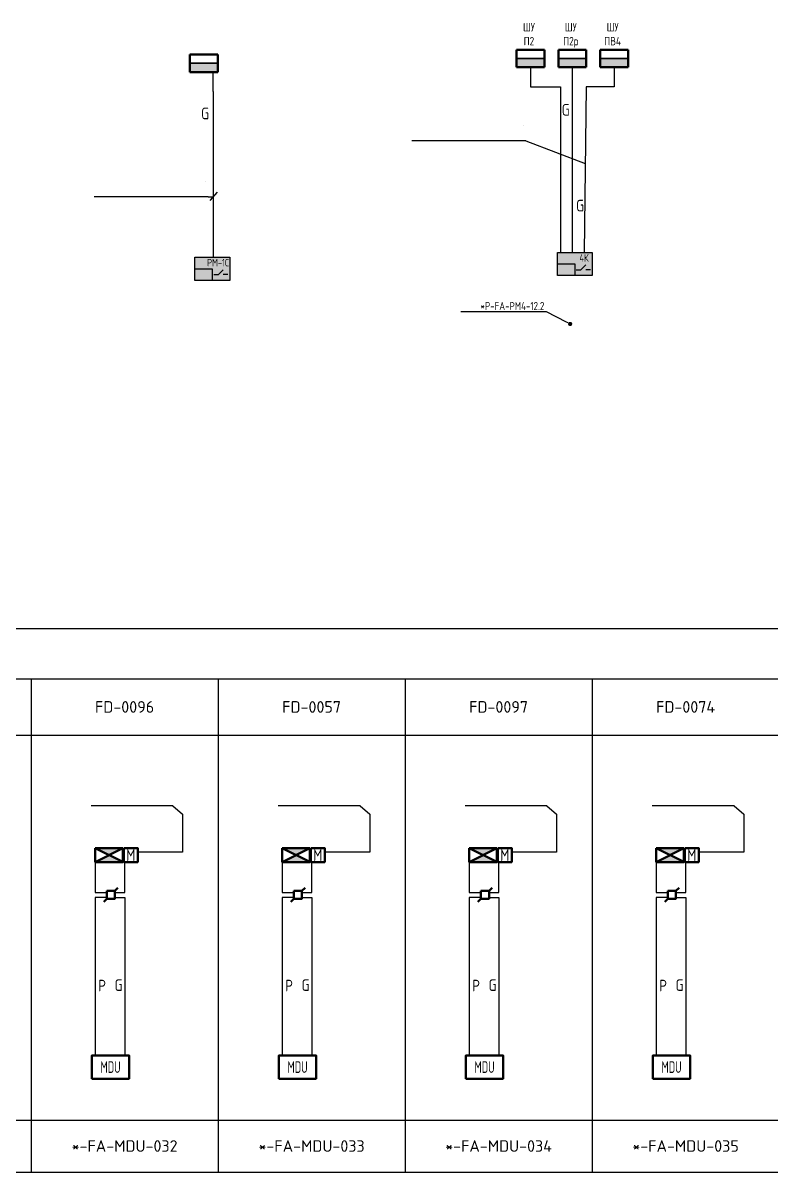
# Model space of a CAD drawing. Header units: millimetres. Extents: x 127230 to 906013, y -355313 to -209225.
# Drawn here: x 389698 to 405785, y -245773 to -221053 of the extents above; entities that cross this region are included whole.
import ezdxf
from ezdxf import colors
from ezdxf.entities.mleader import LeaderData, LeaderLine
from ezdxf.enums import TextEntityAlignment as Align
from ezdxf.math import Vec2, Vec3

# ---------------------------------------------------------------- set-up
doc = ezdxf.new("R2018")
doc.units = ezdxf.units.MM
doc.linetypes.add('Cплошная', pattern=[0])
for name, color, linetype in [('1.1. SAI_оборудование_текст', 6, 'Continuous'), ('__Оборудование_АУПТ', 5, 'Continuous'), ('ПС2', 230, 'Continuous')]:
    doc.layers.add(name, color=color, linetype=linetype)
for name, color, linetype, lineweight in [('14', 250, 'Continuous', 0), ('GM_текст', 250, 'Continuous', 9), ('АО Извещатели ПС', 1, 'Continuous', 50), ('АО ПС', 1, 'Continuous', 50), ('АТ_ПС_ИП_025', 1, 'Continuous', 25), ('АТ_ПС_ППКП_025', 5, 'Continuous', 25), ('АТ_ПС_Текст_025', 7, 'Continuous', 25), ('АТ_ПС_Трасса_100', 1, 'Continuous', 100), ('СПДС_Размерная линия', 150, 'Continuous', 15)]:
    doc.layers.add(name, color=color, linetype=linetype, lineweight=lineweight)
doc.styles.add('GLE_OASR_TextStyle', font='GOST2304A.ttf')
doc.styles.add('SAI', font='gost_0.ttf')
doc.styles.get("Standard").update_dxf_attribs({"font": 'gost_0.ttf'})
doc.styles.add('ГОСТ 2.304', font='CS_Gost2304.shx', dxfattribs={"width": 0.8})
doc.styles.add('Гост L', font='gost_0.ttf')
doc.styles.add('Текст Т', font='isocpeur.ttf')

# ---------------------------------------------------------------- blocks, each defined once
blk = doc.blocks.new('*T72')
at = {"color": 7, "linetype": 'ByBlock', "transparency": 16777216}
for p, q in [((0, 0), (254457, 0)), ((0, 0), (0, -11695)), ((24130, 0), (24130, -11695)), ((28152, 0), (28152, -11695)), ((32173, 0), (32173, -11695)), ((64347, 0), (64347, -11695)), ((68368, 0), (68368, -11695)), ((72390, 0), (72390, -11695)), ((76412, 0), (76412, -11695)), ((193040, 0), (193040, -11695)), ((197062, 0), (197062, -11695)), ((205105, 0), (205105, -11695)), ((218262, 0), (218262, -11695)), ((222284, 0), (222284, -11695)), ((226305, 0), (226305, -11695)), ((254457, 0), (254457, -11695)), ((0, -1085), (4022, -1085)), ((4022, -1085), (4022, -11695)), ((8043, -1085), (8043, -11695)), ((12065, -1085), (12065, -11695)), ((16087, -1085), (16087, -11695)), ((20108, -1085), (20108, -11695)), ((24130, -1085), (36195, -1085)), ((36195, -1085), (36195, -11695)), ((40217, -1085), (40217, -11695)), ((44238, -1085), (44238, -11695)), ((48260, -1085), (48260, -11695)), ((52282, -1085), (52282, -11695)), ((56303, -1085), (56303, -11695)), ((60325, -1085), (60325, -11695)), ((64347, -1085), (80433, -1085)), ((80433, -1085), (80433, -11695)), ((84455, -1085), (84455, -11695)), ((88477, -1085), (88477, -11695)), ((92498, -1085), (92498, -11695)), ((96520, -1085), (96520, -11695)), ((100542, -1085), (100542, -11695)), ((104563, -1085), (104563, -11695)), ((108585, -1085), (108585, -11695)), ((112607, -1085), (112607, -11695)), ((116628, -1085), (116628, -11695)), ((120650, -1085), (120650, -11695)), ((124672, -1085), (124672, -11695)), ((128693, -1085), (128693, -11695)), ((132715, -1085), (132715, -11695)), ((136737, -1085), (136737, -11695)), ((140758, -1085), (140758, -11695)), ((144780, -1085), (144780, -11695)), ((148802, -1085), (148802, -11695)), ((152823, -1085), (152823, -11695)), ((156845, -1085), (156845, -11695)), ((160867, -1085), (160867, -11695)), ((164888, -1085), (164888, -11695)), ((168910, -1085), (168910, -11695)), ((172932, -1085), (172932, -11695)), ((176953, -1085), (176953, -11695)), ((180975, -1085), (180975, -11695)), ((184997, -1085), (184997, -11695)), ((189018, -1085), (189018, -11695)), ((193040, -1085), (201083, -1085)), ((201083, -1085), (201083, -11695)), ((205105, -1085), (230327, -1085)), ((230327, -1085), (230327, -11695)), ((234349, -1085), (234349, -11695)), ((238370, -1085), (238370, -11695)), ((242392, -1085), (242392, -11695)), ((246414, -1085), (246414, -11695)), ((250435, -1085), (250435, -11695)), ((0, -2294), (254457, -2294)), ((0, -10577), (254457, -10577)), ((0, -11695), (254457, -11695))]:
    blk.add_line(p, q, dxfattribs=at)
at = {"color": 0, "linetype": 'ByBlock', "lineweight": -2, "transparency": 16777216}
for p, q in [((4022, -1085), (24130, -1085)), ((36195, -1085), (64347, -1085)), ((80433, -1085), (193040, -1085)), ((201083, -1085), (205105, -1085)), ((230327, -1085), (254457, -1085))]:
    blk.add_line(p, q, dxfattribs=at)
at = {"color": 7, "transparency": 16777216, "char_height": 250, "attachment_point": 5, "style": 'Текст Т'}
for s, insert, width in [('Управление противопожарными клапанами', (220273, -542), 4020.47), ('Управление противопожарными клапанами', (12065, -542), 24128.8), ('Управление противопожарными клапанами', (48260, -542), 32172.13), ('Управление противопожарными клапанами', (134726, -542), 116627.13), ('Управление противопожарными клапанами', (201083, -542), 8042.13), ('Управление противопожарными клапанами', (240381, -542), 28150.47), ('{\\fGOST 2.304 type A|b0|i0|c204|p34;\\H0.91667x;\\C256;Дистанционный пуск \\Pсистемы дымоудаления}', (26141, -1689), 4020.47), ('{\\fGOST 2.304 type A|b0|i0|c204|p34;\\H0.91667x;\\C256;Дистанционный пуск \\Pсистемы дымоудаления}', (30162, -1689), 4020.47), ('{\\fGOST 2.304 type A|b0|i0|c204|p34;\\H0.91667x;\\C256;Дистанционный пуск \\Pсистемы дымоудаления}', (66358, -1689), 4020.47), ('{\\fGOST 2.304 type A|b0|i0|c204|p34;\\H0.91667x;\\C256;Дистанционный пуск \\Pсистемы дымоудаления}', (70379, -1689), 4020.47), ('{\\fGOST 2.304 type A|b0|i0|c204|p34;\\H0.91667x;\\C256;Дистанционный пуск \\Pсистемы дымоудаления}', (74401, -1689), 4020.47), ('{\\fGOST 2.304 type A|b0|i0|c204|p34;\\H0.91667x;\\C256;Отключение ПВ1 (FAB-0001A)/\\fGOST 2.304 type A|b0|i0|c0|p34; \\fGOST 2.304 type A|b0|i0|c204|p34;ПВ1р (FAB-0001В)}', (195051, -1689), 4020.47), ('{\\fGOST 2.304 type A|b0|i0|c204|p34;\\H0.91667x;\\C256;Отключение \\fGOST 2.304 type A|b0|i0|c0|p34;F0-51-010-NHC13^J/F0-51-010-NHC12/F0-51-010-NHC14} ', (211683, -1689), 13155.68), ('{\\fGOST 2.304 type A|b0|i0|c204|p34;\\H0.91667x;\\C256;Дистанционный пуск \\Pсистемы дымоудаления}', (224294, -1689), 4020.47), ('FD-0027', (2011, -1689), 4020.47), ('FD-0005', (6032, -1689), 4020.47), ('SD-0002', (10054, -1689), 4020.47), ('FD-0004', (14076, -1689), 4020.47), ('FD-0028', (18098, -1689), 4020.47), ('FD-0029', (22119, -1689), 4020.47), ('FD-0121', (34184, -1689), 4020.47), ('FD-0080', (38206, -1689), 4020.47), ('FD-0077', (42228, -1689), 4020.47), ('FD-0025', (46249, -1689), 4020.47), ('FD-0026', (50271, -1689), 4020.47), ('FD-0113', (54293, -1689), 4020.47), ('FD-0072', (58314, -1689), 4020.47), ('FD-0073', (62336, -1689), 4020.47), ('FD-0002', (78423, -1689), 4020.47), ('FD-0024', (82444, -1689), 4020.47), ('SD-0001', (86466, -1689), 4020.47), ('FD-0001', (90488, -1689), 4020.47), ('FD-0003', (94509, -1689), 4020.47), ('FD-0022', (98531, -1689), 4020.47), ('FD-0023', (102553, -1689), 4020.47), ('FD-0032', (106574, -1689), 4020.47), ('FD-0010', (110596, -1689), 4020.47), ('FD-0132', (114618, -1689), 4020.47), ('FD-0085', (118639, -1689), 4020.47), ('FD-0087', (122661, -1689), 4020.47), ('FD-0118', (126683, -1689), 4020.47), ('FD-0130', (130704, -1689), 4020.47), ('FD-0131', (134726, -1689), 4020.47), ('FD-0112', (138748, -1689), 4020.47), ('FD-0043', (142769, -1689), 4020.47), ('FD-0096', (146791, -1689), 4020.47), ('FD-0057', (150813, -1689), 4020.47), ('FD-0097', (154834, -1689), 4020.47), ('FD-0074', (158856, -1689), 4020.47), ('FD-0075', (162878, -1689), 4020.47), ('FD-0076', (166899, -1689), 4020.47), ('FD-0060', (170921, -1689), 4020.47), ('FD-0009', (174943, -1689), 4020.47), ('FD-0114', (178964, -1689), 4020.47), ('FD-0008', (182986, -1689), 4020.47), ('FD-0125', (187008, -1689), 4020.47), ('FD-0058', (191029, -1689), 4020.47), ('FD-0078', (199073, -1689), 4020.47), ('FD-0031', (203094, -1689), 4020.47), ('FD-0081', (220273, -1689), 4020.47), ('FD-0091', (228316, -1689), 4020.47), ('FD-0046', (232338, -1689), 4020.47), ('FD-0093', (236359, -1689), 4020.47), ('FD-0045', (240381, -1689), 4020.47), ('FD-0007', (244403, -1689), 4020.47), ('FD-0071', (248424, -1689), 4020.47), ('FD-0044', (252446, -1689), 4020.47), ('*-FA-MDU-001', (2011, -11136), 4020.47), ('*-FA-MDU-002', (6032, -11136), 4020.47), ('*-FA-MDU-003', (10054, -11136), 4020.47), ('*-FA-MDU-004', (14076, -11136), 4020.47), ('*-FA-MDU-005', (18098, -11136), 4020.47), ('*-FA-MDU-006', (22119, -11136), 4020.47), ('*-FA-SIB-11.7', (26141, -11136), 4020.47), ('*-FA-SIB-11.6', (30162, -11136), 4020.47), ('*-FA-MDU-007', (34184, -11136), 4020.47), ('*-FA-MDU-008', (38206, -11136), 4020.47), ('*-FA-MDU-009', (42228, -11136), 4020.47), ('*-FA-MDU-010', (46249, -11136), 4020.47), ('*-FA-MDU-011', (50271, -11136), 4020.47), ('*-FA-MDU-012', (54293, -11136), 4020.47), ('*-FA-MDU-013', (58314, -11136), 4020.47), ('*-FA-MDU-014', (62336, -11136), 4020.47), ('*-FA-SIB-11.5', (66358, -11136), 4020.47), ('*-FA-SIB-11.4', (70379, -11136), 4020.47), ('*-FA-SIB-11.3', (74401, -11136), 4020.47), ('*-FA-MDU-015', (78423, -11136), 4020.47), ('*-FA-MDU-016', (82444, -11136), 4020.47), ('*-FA-MDU-017', (86466, -11136), 4020.47), ('*-FA-MDU-018', (90488, -11136), 4020.47), ('*-FA-MDU-019', (94509, -11136), 4020.47), ('*-FA-MDU-020', (98531, -11136), 4020.47), ('*-FA-MDU-021', (102553, -11136), 4020.47), ('*-FA-MDU-022', (106574, -11136), 4020.47), ('*-FA-MDU-023', (110596, -11136), 4020.47), ('*-FA-MDU-024', (114618, -11136), 4020.47), ('*-FA-MDU-025', (118639, -11136), 4020.47), ('*-FA-MDU-026', (122661, -11136), 4020.47), ('*-FA-MDU-027', (126683, -11136), 4020.47), ('*-FA-MDU-028', (130704, -11136), 4020.47), ('*-FA-MDU-029', (134726, -11136), 4020.47), ('*-FA-MDU-030', (138748, -11136), 4020.47), ('*-FA-MDU-031', (142769, -11136), 4020.47), ('*-FA-MDU-032', (146791, -11136), 4020.47), ('*-FA-MDU-033', (150813, -11136), 4020.47), ('*-FA-MDU-034', (154834, -11136), 4020.47), ('*-FA-MDU-035', (158856, -11136), 4020.47), ('*-FA-MDU-036', (162878, -11136), 4020.47), ('*-FA-MDU-037', (166899, -11136), 4020.47), ('*-FA-MDU-038', (170921, -11136), 4020.47), ('*-FA-MDU-039', (174943, -11136), 4020.47), ('*-FA-MDU-040', (178964, -11136), 4020.47), ('*-FA-MDU-041', (182986, -11136), 4020.47), ('*-FA-MDU-042', (187008, -11136), 4020.47), ('*-FA-MDU-043', (191029, -11136), 4020.47), (' *-FA-MR4-11.1', (195051, -11136), 4020.47), ('*-FA-MDU-044', (199073, -11136), 4020.47), ('*-FA-MDU-045', (203094, -11136), 4020.47), (' *-FA-MR4-11.2', (211683, -11136), 13155.68), ('*-FA-MDU-046', (220273, -11136), 4020.47), ('*-FA-SIB-11.2', (224294, -11136), 4020.47), ('*-FA-MDU-047', (228316, -11136), 4020.47), ('*-FA-MDU-048', (232338, -11136), 4020.47), ('*-FA-MDU-049', (236359, -11136), 4020.47), ('*-FA-MDU-050', (240381, -11136), 4020.47), ('*-FA-MDU-051', (244403, -11136), 4020.47), ('*-FA-MDU-052', (248424, -11136), 4020.47), ('*-FA-MDU-053', (252446, -11136), 4020.47)]:
    blk.add_mtext(s, dxfattribs=dict(at, insert=insert, width=width))
blk = doc.blocks.new('*U53')
at = {"color": 0, "lineweight": 30, "width": 1.001, "flags": 104}
blk.add_attdef('ТЕКСТ1', text='', height=2.5, dxfattribs=at).set_placement((0.55, 3.27), align=Align.TOP_LEFT)
at = {"color": 0, "lineweight": 0}
blk.add_wipeout([(0, 4.3), (16.02, 4.3), (16.02, 0), (0, 0)], dxfattribs=at)
blk = doc.blocks.new('*U54')
at = {"color": 0, "lineweight": 30, "width": 1.001, "flags": 104}
blk.add_attdef('ТЕКСТ1', text='', height=2.5, dxfattribs=at).set_placement((0.55, 3.27), align=Align.TOP_LEFT)
at = {"color": 0, "lineweight": 0}
blk.add_wipeout([(0, 4.3), (21.07, 4.3), (21.07, 0), (0, 0)], dxfattribs=at)
blk = doc.blocks.new('*U49')
at = {"linetype": 'Continuous', "lineweight": 25}
blk.add_wipeout([(-1.5, -1.5), (-1.5, 1.5), (1.5, 1.5), (1.5, -1.5)], dxfattribs=at)
at = {"color": 0, "linetype": 'Continuous', "lineweight": -2}
for p, q in [((1.5, 1.5), (2.63, 2.63)), ((-1.5, -1.5), (-2.63, -2.63))]:
    blk.add_line(p, q, dxfattribs=at)
blk.add_lwpolyline([(-1.5, 1.5), (1.5, 1.5), (1.5, -1.5), (-1.5, -1.5)], close=True, dxfattribs=at)
blk = doc.blocks.new('*U52')
at = {"linetype": 'Continuous', "lineweight": -2}
h = blk.add_hatch(color=0, dxfattribs=at)
h.dxf.hatch_style = 1
h.paths.add_polyline_path([(-6, 2.97), (-2.98, 1.48), (0, 2.97)])
h.paths.add_polyline_path([(-2.98, 1.48), (-6, -0.03), (0, -0.03), (0, 0)])
at = {"color": 0, "linetype": 'Continuous', "lineweight": -2}
for p, q in [((-6, -0.03), (-6, 2.97)), ((0, 2.97), (-6, 2.97)), ((-6, 2.97), (0, 0)), ((-6, -0.03), (0, 2.97)), ((0, -0.03), (0, 2.97)), ((0, 1.47), (0.18, 1.47)), ((-6, -0.03), (0, -0.03))]:
    blk.add_line(p, q, dxfattribs=at)
blk.add_lwpolyline([(0.18, 2.97), (3.18, 2.97), (3.18, -0.03), (0.18, -0.03)], close=True, dxfattribs=at)
at = {"color": 0, "linetype": 'Continuous', "lineweight": -2, "style": 'GLE_OASR_TextStyle'}
blk.add_text('М', height=2.5, dxfattribs=at).set_placement((1.68, 1.47), align=Align.MIDDLE_CENTER)
blk = doc.blocks.new('*U51')
at = {"color": 0, "linetype": 'Continuous', "lineweight": -2}
blk.add_lwpolyline([(-8, -0.03), (0, -0.03), (0, 4.97), (-8, 4.97)], close=True, dxfattribs=at)
at = {"color": 0, "linetype": 'Continuous', "lineweight": -2, "style": 'ГОСТ 2.304', "width": 0.8, "flags": 4}
blk.add_attdef('НАДПИСЬ', text='', height=2.5, dxfattribs=at).set_placement((-4, 2.47), align=Align.MIDDLE_CENTER)
blk = doc.blocks.new('*U50')
at = {"color": 0, "lineweight": 0}
blk.add_wipeout([(-2.08, 6.13), (-19.65, 6.12), (-19.65, 1.83), (-2.08, 1.83)], dxfattribs=at)
at = {"color": 0, "linetype": 'Cплошная', "lineweight": 25}
for q in [(-19.65, 1.83), (0, 0)]:
    blk.add_line((-2.08, 1.83), q, dxfattribs=at)
at = {"color": 0, "lineweight": 30, "flags": 104}
blk.add_attdef('ТЕКСТ1', text='', height=2.5, dxfattribs=at).set_placement((-2.99, 5.1), align=Align.TOP_RIGHT)
blk = doc.blocks.new('A$C8a5a76a5')
at = {"layer": 'АО ПС', "color": 18, "ltscale": 30, "true_color": 0x000000}
blk.add_line((800, 0), (0, 0), dxfattribs=at)
at = {"color": 18, "true_color": 0x000000}
blk.add_wipeout([(0, 500), (800, 500), (800, 250), (0, 250)], dxfattribs=at).dxf.layer = 'АО Извещатели ПС'
at = {"layer": 'АО ПС', "ltscale": 30, "true_color": 0x000000}
h = blk.add_hatch(color=18, dxfattribs=at)
h.dxf.hatch_style = 1
h.paths.add_polyline_path([(800, 250), (0, 250), (0, 0), (800, 0)])
at = {"color": 18, "lineweight": 35, "true_color": 0x000000}
blk.add_line((0, 250), (800, 250), dxfattribs=at)
at = {"layer": 'АО ПС', "color": 18, "ltscale": 30, "true_color": 0x000000}
for p, q in [((0, 0), (0, 500)), ((0, 500), (800, 500)), ((800, 500), (800, 0))]:
    blk.add_line(p, q, dxfattribs=at)
blk = doc.blocks.new('*U78')
at = {"true_color": 0xffffff, "transparency": 33554687}
h = blk.add_hatch(color=7, dxfattribs=at)
h.dxf.hatch_style = 1
h.paths.add_polyline_path([(15, 10), (15, 0), (0, 0), (0, 10)])
blk.add_hatch(color=256).paths.add_polyline_path([(0, 5), (0, 0), (7.5, 0), (7.5, 5)])
for points in [[(15, 10), (15, 0), (0, 0), (0, 10)], [(0, 5), (7.5, 5), (7.5, 0), (0, 0)]]:
    blk.add_lwpolyline(points, close=True)
for points in [[(8.08, 2.5), (10.09, 2.5), (12.16, 4.57)], [(14.18, 2.5), (12.16, 2.5), (12.16, 2.5)]]:
    blk.add_lwpolyline(points)
at = {"insert": (9.48, 9.23), "char_height": 3.2, "attachment_point": 1}
blk.add_mtext_dynamic_manual_height_columns('4К', width=4.8659, gutter_width=20, heights=[0], dxfattribs=at)
at = {"layer": '1.1. SAI_оборудование_текст', "style": 'SAI', "flags": 8}
blk.add_attdef('NAME_ППКОП', (0, 11.57), '', height=4, dxfattribs=at)
blk = doc.blocks.new('_Dot')
at = {"color": 0, "linetype": 'ByBlock', "lineweight": -2}
blk.add_line((-0.5, 0), (-1, 0), dxfattribs=at)
at = {"color": 0, "linetype": 'ByBlock', "const_width": 0.5}
blk.add_lwpolyline([(-0.25, 0, 1), (0.25, 0, 1)], format="xyb", close=True, dxfattribs=at)
blk = doc.blocks.new('*U73')
at = {"color": 0, "linetype": 'Cплошная', "lineweight": 25}
blk.add_line((0, 0), (12.78, -4.83), dxfattribs=at)
at = {"color": 0, "lineweight": 30, "width": 1.001, "flags": 104}
blk.add_attdef('ТЕКСТ1', text='', height=2.5, dxfattribs=at).set_placement((-0.55, 3.27), align=Align.TOP_RIGHT)
at = {"color": 0, "lineweight": 0}
blk.add_wipeout([(0, 4.3), (-24.51, 4.3), (-24.51, 0), (0, 0)], dxfattribs=at)
at = {"color": 0, "linetype": 'Cплошная', "lineweight": 25}
blk.add_line((0, 0), (-24.51, 0), dxfattribs=at)
blk = doc.blocks.new('*U77')
at = {"color": 0, "linetype": 'Cплошная', "lineweight": 25}
blk.add_line((0, 0), (1, 0), dxfattribs=at)
at = {"color": 0, "lineweight": 30, "width": 1.001, "flags": 104}
blk.add_attdef('ТЕКСТ1', text='', height=2.5, dxfattribs=at).set_placement((-0.55, 3.27), align=Align.TOP_RIGHT)
at = {"color": 0, "lineweight": 0}
blk.add_wipeout([(0, 4.3), (-24.51, 4.3), (-24.51, 0), (0, 0)], dxfattribs=at)
at = {"color": 0, "linetype": 'Cплошная', "lineweight": 25}
blk.add_line((0, 0), (-24.51, 0), dxfattribs=at)
blk = doc.blocks.new('*U79')
at = {"true_color": 0xffffff, "transparency": 33554687}
h = blk.add_hatch(color=7, dxfattribs=at)
h.dxf.hatch_style = 1
h.paths.add_polyline_path([(15, 10), (15, 0), (0, 0), (0, 10)])
blk.add_hatch(color=256).paths.add_polyline_path([(0, 5), (0, 0), (7.5, 0), (7.5, 5)])
for points in [[(15, 10), (15, 0), (0, 0), (0, 10)], [(0, 5), (7.5, 5), (7.5, 0), (0, 0)]]:
    blk.add_lwpolyline(points, close=True)
for points in [[(8.08, 2.5), (10.09, 2.5), (12.16, 4.57)], [(14.18, 2.5), (12.16, 2.5), (12.16, 2.5)]]:
    blk.add_lwpolyline(points)
at = {"insert": (5.25, 9.23), "char_height": 3.2, "attachment_point": 1}
blk.add_mtext_dynamic_manual_height_columns('РМ-1С', width=4.8659, gutter_width=20, heights=[0], dxfattribs=at)
at = {"layer": '1.1. SAI_оборудование_текст', "style": 'SAI', "flags": 8}
blk.add_attdef('NAME_ППКОП', (0, 11.57), '', height=4, dxfattribs=at)

msp = doc.modelspace()

# ---------------------------------------------------------------- linework, layer by layer
at = {"layer": '14', "color": 6, "lineweight": 25}
for points in [[(391252, -239108), (391252, -239758), (391504, -239758)], [(395274, -239108), (395274, -239758), (395526, -239758)], [(399296, -239108), (399296, -239758), (399548, -239758)], [(403317, -239108), (403317, -239758), (403569, -239758)]]:
    msp.add_lwpolyline(points, dxfattribs=at)
at = {"layer": 'АТ_ПС_Трасса_100', "color": 92, "lineweight": 25, "ltscale": 100}
for points in [[(391677, -239758), (391885, -239758), (391885, -239109)], [(395698, -239758), (395907, -239758), (395907, -239109)], [(399720, -239758), (399928, -239758), (399928, -239109)], [(403742, -239758), (403950, -239758), (403950, -239109)], [(391677, -239865), (391885, -239865), (391885, -243266)], [(395698, -239865), (395907, -239865), (395907, -243266)], [(399720, -239865), (399928, -239865), (399928, -243266)], [(403742, -239865), (403950, -239865), (403950, -243266)]]:
    msp.add_lwpolyline(points, dxfattribs=at)
at = {"layer": 'АТ_ПС_Трасса_100', "color": 6, "lineweight": 25, "ltscale": 100}
for points in [[(391504, -239865), (391252, -239865), (391252, -243266)], [(395526, -239865), (395274, -239865), (395274, -243266)], [(399548, -239865), (399296, -239865), (399296, -243266)], [(403569, -239865), (403317, -239865), (403317, -243266)]]:
    msp.add_lwpolyline(points, dxfattribs=at)

# ---------------------------------------------------------------- block references
msp.add_blockref('*T72', (245092, -234078))
at = {"layer": '__Оборудование_АУПТ', "xscale": 50, "yscale": 50, "zscale": 50}
for name, p in [('*U79', (393395, -226590)), ('*U78', (401192, -226488))]:
    msp.add_blockref(name, p, dxfattribs=at)
at = {"layer": 'ПС2', "color": 5, "lineweight": 50, "transparency": 33554687, "xscale": 100, "yscale": 100, "zscale": 100, "rotation": 0.1250381865928775}
for p in [(391848, -239103), (395870, -239103), (399891, -239103), (403913, -239103)]:
    msp.add_blockref('*U52', p, dxfattribs=at)
at = {"layer": 'СПДС_Размерная линия', "color": 18, "true_color": 0x000000, "xscale": 0.75, "yscale": 0.75, "zscale": 0.75}
for p in [(393285, -222108), (400312, -222007), (401212, -222007), (402112, -222007)]:
    msp.add_blockref('A$C8a5a76a5', p, dxfattribs=at)

# ---------------------------------------------------------------- texts
at = {"layer": 'АТ_ПС_Текст_025', "char_height": 250, "attachment_point": 5, "style": 'GLE_OASR_TextStyle'}
for s, width, insert in [('G', 250, (393615, -223000)), ('G', 1237.88, (401370, -222922)), ('G', 1237.88, (401679, -224982)), ('P', 1237.88, (391399, -241762)), ('G', 1237.88, (391754, -241753)), ('P', 1237.88, (395420, -241762)), ('G', 1237.88, (395776, -241753)), ('P', 1237.88, (399442, -241762)), ('G', 1237.88, (399797, -241753)), ('P', 1237.88, (403464, -241762)), ('G', 1237.88, (403819, -241753))]:
    msp.add_mtext_dynamic_manual_height_columns(s, width=width, gutter_width=12.5, heights=[0], dxfattribs=dict(at, insert=insert))

# ---------------------------------------------------------------- leaders
at = {"layer": 'GM_текст'}
ml = msp.add_multileader_mtext('Standard', dxfattribs=at)
ml.set_content('*{\\H0.95833x;P-FA-PM4-12.2}', color=256, style='Гост L')
ml.set_leader_properties()
ml.set_arrow_properties(name='DOT')
ml.build(insert=Vec2(0, 0))
ml.multileader.update_dxf_attribs({"has_text_frame": 1, "text_left_attachment_type": 6, "text_right_attachment_type": 6, "dogleg_length": 0.36, "arrow_head_size": 90})
ctx = ml.context
ctx.base_point, ctx.char_height, ctx.arrow_head_size, ctx.landing_gap_size, ctx.plane_origin = Vec3(399463, -227265), 180, 90, 50, Vec3(395597, -223846)
ctx.left_attachment, ctx.right_attachment, ctx.text_align_type = 6, 6, 2
notes = []
notes.append((ctx, [(1, (1, 1, 0), (400960, -227265), (-1, 0), 0.36, [(1, [(401465, -227528)], 0, [])])]))
ctx.mtext.insert, ctx.mtext.width, ctx.mtext.defined_height, ctx.mtext.alignment, ctx.mtext.flow_direction = Vec3(400910, -227049), 2063.07, 100, 3, 5
for ctx, leaders in notes:
    for number, flags, end, landing, length, lines in leaders:
        leader = LeaderData()
        leader.index, (leader.has_last_leader_line, leader.has_dogleg_vector, leader.attachment_direction) = number, flags
        leader.last_leader_point, leader.dogleg_vector, leader.dogleg_length = Vec3(end), Vec3(landing), length
        for number, points, colour, breaks in lines:
            line = LeaderLine()
            line.index, line.vertices, line.color, line.breaks = number, Vec3.list(points), colors.encode_raw_color(colour), breaks
            leader.lines.append(line)
        ctx.leaders.append(leader)

# ---------------------------------------------------------------- next in the draw order: linework, layer by layer
at = {"layer": 'АТ_ПС_Трасса_100', "color": 92, "lineweight": 25, "ltscale": 100}
for points in [[(393783, -222108), (393783, -222528), (393785, -222528), (393785, -226090)], [(400612, -222007), (400612, -222426), (401258, -222426), (401258, -225988)], [(401512, -222007), (401512, -225988)], [(402412, -222007), (402412, -222426), (401811, -222426), (401765, -225988)]]:
    msp.add_lwpolyline(points, dxfattribs=at)

# ---------------------------------------------------------------- next in the draw order: block references
at = {"layer": 'АТ_ПС_ИП_025', "lineweight": 50, "xscale": 57.51779866433964, "yscale": 57.51779866433964, "zscale": 57.51779866433964}
for p in [(391590, -239807), (395612, -239807), (399634, -239807), (403655, -239807)]:
    msp.add_blockref('*U49', p, dxfattribs=at)
at = {"layer": 'АТ_ПС_Текст_025', "linetype": 'Continuous'}
ref = msp.add_blockref('*U50', (393132, -238076), dxfattribs=dict(at, xscale=100, yscale=100, zscale=100))
lines = msp.add_mtext('230 В AC*** ', dxfattribs={"layer": '0', "color": 0, "insert": (392833, -237566), "char_height": 2.5, "attachment_point": 1})
ref.add_attrib('ТЕКСТ1', '', (392833, -237566), dxfattribs={"flags": 104}).embed_mtext(lines)
ref = msp.add_blockref('*U50', (397154, -238076), dxfattribs=dict(at, xscale=100, yscale=100, zscale=100))
lines = msp.add_mtext('230 В AC*** ', dxfattribs={"layer": '0', "color": 0, "insert": (396855, -237566), "char_height": 2.5, "attachment_point": 1})
ref.add_attrib('ТЕКСТ1', '', (396855, -237566), dxfattribs={"flags": 104}).embed_mtext(lines)
ref = msp.add_blockref('*U50', (401175, -238076), dxfattribs=dict(at, xscale=100, yscale=100, zscale=100))
lines = msp.add_mtext('230 В AC*** ', dxfattribs={"layer": '0', "color": 0, "insert": (400876, -237566), "char_height": 2.5, "attachment_point": 1})
ref.add_attrib('ТЕКСТ1', '', (400876, -237566), dxfattribs={"flags": 104}).embed_mtext(lines)
ref = msp.add_blockref('*U50', (405197, -238076), dxfattribs=dict(at, xscale=100, yscale=100, zscale=100))
lines = msp.add_mtext('230 В AC*** ', dxfattribs={"layer": '0', "color": 0, "insert": (404898, -237566), "char_height": 2.5, "attachment_point": 1})
ref.add_attrib('ТЕКСТ1', '', (404898, -237566), dxfattribs={"flags": 104}).embed_mtext(lines)
at = {"layer": 'АТ_ПС_Текст_025', "transparency": 33554636}
ref = msp.add_blockref('*U53', (391943, -239933), dxfattribs=dict(at, xscale=99.99980000000001, yscale=99.99980000000001, zscale=99.99980000000001))
lines = msp.add_mtext('\\W1.0010;*FA-XK-032', dxfattribs={"layer": '0', "color": 0, "insert": (391998, -239605), "char_height": 2.5, "attachment_point": 1})
ref.add_attrib('ТЕКСТ1', '', (391998, -239605), dxfattribs={"flags": 104}).embed_mtext(lines)
ref = msp.add_blockref('*U53', (395965, -239933), dxfattribs=dict(at, xscale=99.99980000000001, yscale=99.99980000000001, zscale=99.99980000000001))
lines = msp.add_mtext('\\W1.0010;*FA-XK-033', dxfattribs={"layer": '0', "color": 0, "insert": (396020, -239605), "char_height": 2.5, "attachment_point": 1})
ref.add_attrib('ТЕКСТ1', '', (396020, -239605), dxfattribs={"flags": 104}).embed_mtext(lines)
ref = msp.add_blockref('*U53', (399987, -239933), dxfattribs=dict(at, xscale=99.99980000000001, yscale=99.99980000000001, zscale=99.99980000000001))
lines = msp.add_mtext('\\W1.0010;*FA-XK-034', dxfattribs={"layer": '0', "color": 0, "insert": (400041, -239605), "char_height": 2.5, "attachment_point": 1})
ref.add_attrib('ТЕКСТ1', '', (400041, -239605), dxfattribs={"flags": 104}).embed_mtext(lines)
ref = msp.add_blockref('*U53', (404008, -239933), dxfattribs=dict(at, xscale=99.99980000000001, yscale=99.99980000000001, zscale=99.99980000000001))
lines = msp.add_mtext('\\W1.0010;*FA-XK-035', dxfattribs={"layer": '0', "color": 0, "insert": (404063, -239605), "char_height": 2.5, "attachment_point": 1})
ref.add_attrib('ТЕКСТ1', '', (404063, -239605), dxfattribs={"flags": 104}).embed_mtext(lines)
at = {"layer": 'АТ_ПС_Текст_025', "transparency": 33554636, "xscale": 99.99980000000001, "yscale": 99.99980000000001, "zscale": 99.99980000000001, "rotation": 90.0000000004073}
for p in [(391136, -242496), (392402, -242496), (395158, -242496), (396423, -242496), (399180, -242496), (400445, -242496), (403201, -242496), (404467, -242496)]:
    msp.add_blockref('*U54', p, dxfattribs=at)

# ---------------------------------------------------------------- next in the draw order: texts
at = {"layer": 'GM_текст', "color": 7, "ltscale": 100, "char_height": 180, "width": 600, "attachment_point": 1, "style": 'GLE_OASR_TextStyle'}
for s, insert in [('\\pxqc;ШУ \\PП2 ', (400279, -221054)), ('\\pxqc;ШУ \\PП2р ', (401179, -221054)), ('\\pxqc;ШУ ПВ4', (402079, -221054))]:
    msp.add_mtext(s, dxfattribs=dict(at, insert=insert))

# ---------------------------------------------------------------- next in the draw order: wipeouts: each hides what was drawn before it
at = {"lineweight": 25}
for points in [[(391181, -243266), (391981, -243266), (391981, -243766), (391181, -243766)], [(395203, -243266), (396003, -243266), (396003, -243766), (395203, -243766)], [(399224, -243266), (400024, -243266), (400024, -243766), (399224, -243766)], [(403246, -243266), (404046, -243266), (404046, -243766), (403246, -243766)]]:
    msp.add_wipeout(points, dxfattribs=at).dxf.layer = 'АТ_ПС_Трасса_100'

# ---------------------------------------------------------------- next in the draw order: linework, layer by layer
at = {"layer": '14', "color": 6, "lineweight": 25}
for points in [[(393132, -238076), (393132, -238895), (392165, -238890)], [(397154, -238076), (397154, -238895), (396187, -238890)], [(401175, -238076), (401175, -238895), (400209, -238890)], [(405197, -238076), (405197, -238895), (404230, -238890)]]:
    msp.add_lwpolyline(points, dxfattribs=at)

# ---------------------------------------------------------------- next in the draw order: block references
at = {"layer": 'АТ_ПС_ППКП_025', "color": 1, "linetype": 'Continuous', "lineweight": 50}
ref = msp.add_blockref('*U51', (391981, -243763), dxfattribs=dict(at, xscale=100, yscale=100, zscale=100))
ref.add_attrib('НАДПИСЬ', 'MDU', dxfattribs={"layer": '0', "color": 0, "linetype": 'Continuous', "lineweight": -2, "height": 250, "style": 'ГОСТ 2.304', "width": 0.8}).set_placement((391581, -243516), align=Align.MIDDLE_CENTER)
ref = msp.add_blockref('*U51', (396002, -243763), dxfattribs=dict(at, xscale=100, yscale=100, zscale=100))
ref.add_attrib('НАДПИСЬ', 'MDU', dxfattribs={"layer": '0', "color": 0, "linetype": 'Continuous', "lineweight": -2, "height": 250, "style": 'ГОСТ 2.304', "width": 0.8}).set_placement((395603, -243516), align=Align.MIDDLE_CENTER)
ref = msp.add_blockref('*U51', (400024, -243763), dxfattribs=dict(at, xscale=100, yscale=100, zscale=100))
ref.add_attrib('НАДПИСЬ', 'MDU', dxfattribs={"layer": '0', "color": 0, "linetype": 'Continuous', "lineweight": -2, "height": 250, "style": 'ГОСТ 2.304', "width": 0.8}).set_placement((399624, -243516), align=Align.MIDDLE_CENTER)
ref = msp.add_blockref('*U51', (404046, -243763), dxfattribs=dict(at, xscale=100, yscale=100, zscale=100))
ref.add_attrib('НАДПИСЬ', 'MDU', dxfattribs={"layer": '0', "color": 0, "linetype": 'Continuous', "lineweight": -2, "height": 250, "style": 'ГОСТ 2.304', "width": 0.8}).set_placement((403646, -243516), align=Align.MIDDLE_CENTER)
at = {"layer": 'АТ_ПС_Текст_025', "transparency": 33554636}
ref = msp.add_blockref('*U73', (400512, -223591), dxfattribs=dict(at, xscale=99.99980000000001, yscale=99.99980000000001, zscale=99.99980000000001))
lines = msp.add_mtext('\\W1.0010;*C-FA-MR4-12.2-001\\P*C-FA-MR4-12.2-002\\P*C-FA-MR4-12.2-003', dxfattribs={"layer": '0', "color": 0, "insert": (400457, -223264), "char_height": 2.5, "attachment_point": 1})
ref.add_attrib('ТЕКСТ1', '', (400457, -223264), dxfattribs={"flags": 104}).embed_mtext(lines)
ref = msp.add_blockref('*U77', (393682, -224790), dxfattribs=dict(at, xscale=99.99980000000001, yscale=99.99980000000001, zscale=99.99980000000001))
lines = msp.add_mtext('\\W1.0010;*C-FA-MR1-11.2-001', dxfattribs={"layer": '0', "color": 0, "insert": (393627, -224463), "char_height": 2.5, "attachment_point": 1})
ref.add_attrib('ТЕКСТ1', '', (393627, -224463), dxfattribs={"flags": 104}).embed_mtext(lines)

# ---------------------------------------------------------------- next in the draw order: linework, layer by layer
msp.add_lwpolyline([(393875, -224690), (393715, -224870)])

doc.saveas('drawing.dxf')
